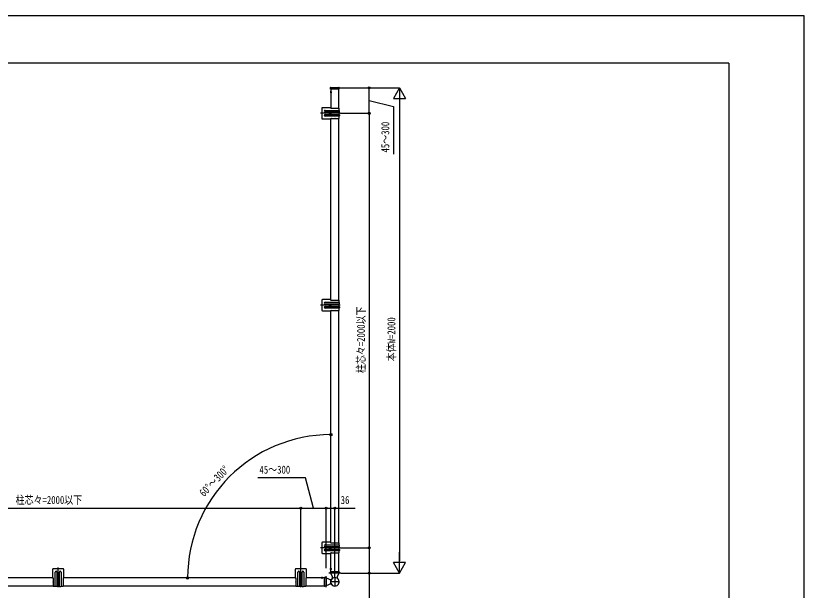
# Model space of a CAD drawing. Units: millimetres, scale not verified. Extents: x -4205 to 4205, y -2970 to 2970.
# Drawn here: x 957 to 4205, y 602 to 2970 of the extents above; entities that cross this region are included whole.
import ezdxf
from ezdxf.enums import TextEntityAlignment as Align

# ---------------------------------------------------------------- set-up
doc = ezdxf.new("R2010")
doc.units = ezdxf.units.MM
doc.header["$LTSCALE"] = 12
for name, color, linetype in [('0-3_YKK_A1', 4, 'Continuous'), ('0-4_YKK_D', 6, 'Continuous'), ('0-5_YKK_ZWAK', 7, 'Continuous')]:
    doc.layers.add(name, color=color, linetype=linetype)
doc.styles.add('ＭＳ ゴシック', font='')
doc.styles.get('ＭＳ ゴシック').set_extended_font_data('MS Gothic')

msp = doc.modelspace()

# ---------------------------------------------------------------- linework, layer by layer
at = {"layer": '0-3_YKK_A1'}
for p, q in [((2290.36, 2673), (2252.03, 2673)), ((2252.86, 2667.32), (2253.28, 2674.06)), ((2253.84, 2667), (2253.16, 2667)), ((2288.34, 2667), (2253.84, 2667)), ((2254.27, 2675), (2287.91, 2675)), ((2255.25, 2667), (2255.25, 2589)), ((2287.25, 2589), (2287.25, 2667)), ((2289.02, 2667), (2288.34, 2667)), ((2289.32, 2667.32), (2288.91, 2674.06)), ((2251.75, 2655.5), (2258.33, 2655.5)), ((2253.29, 2657.55), (2255.1, 2656.65)), ((2253.29, 2653.45), (2255.1, 2654.36)), ((2255.71, 2655.5), (2255.1, 2656.65)), ((2255.71, 2655.5), (2255.1, 2654.36)), ((2255.25, 2651.9), (2255.25, 2659.1)), ((2293.45, 2568), (2212.55, 2568)), ((2217.25, 2588.5), (2217.25, 2547.5)), ((2253.25, 2591), (2219.75, 2591)), ((2231.05, 2580), (2288.75, 2580)), ((2288.75, 2573), (2231.05, 2573)), ((2251.64, 2566.75), (2251.64, 2565.92)), ((2252.05, 2574.25), (2252.05, 2561.75)), ((2252.05, 2572.25), (2252.05, 2563.75)), ((2252.47, 2569.24), (2252.47, 2570.07)), ((2253.25, 2591), (2255.25, 2589)), ((2255.25, 2589), (2255.54, 2589)), ((2256.97, 2589), (2270.54, 2589)), ((2271.97, 2589), (2288.75, 2589)), ((2288.75, 2580), (2288.75, 2589)), ((2288.75, 2563), (2288.75, 2573)), ((2289.75, 2574), (2289.75, 2579)), ((2219.75, 2545), (2253.25, 2545)), ((2231.05, 2563), (2288.75, 2563)), ((2288.75, 2556), (2231.05, 2556)), ((2255.25, 2547), (2253.25, 2545)), ((2255.25, 1798), (2255.25, 2547)), ((2255.25, 2547), (2255.54, 2547)), ((2256.97, 2547), (2270.54, 2547)), ((2271.97, 2547), (2288.75, 2547)), ((2287.25, 1798), (2287.25, 2547)), ((2288.75, 2547), (2288.75, 2556)), ((2289.75, 2562), (2289.75, 2557)), ((2217.25, 1797.5), (2217.25, 1756.5)), ((2253.25, 1800), (2219.75, 1800)), ((2231.05, 1789), (2288.75, 1789)), ((2253.25, 1800), (2255.25, 1798)), ((2255.25, 1798), (2255.54, 1798)), ((2256.97, 1798), (2270.54, 1798)), ((2271.97, 1798), (2288.75, 1798)), ((2288.75, 1789), (2288.75, 1798)), ((2289.75, 1783), (2289.75, 1788)), ((2293.45, 1777), (2212.55, 1777)), ((2288.75, 1782), (2231.05, 1782)), ((2231.05, 1772), (2288.75, 1772)), ((2288.75, 1765), (2231.05, 1765)), ((2251.64, 1778.25), (2251.64, 1779.08)), ((2252.05, 1770.75), (2252.05, 1783.25)), ((2252.05, 1781.25), (2252.05, 1772.75)), ((2252.47, 1775.76), (2252.47, 1774.93)), ((2255.25, 1756), (2253.25, 1754)), ((2255.25, 798), (2255.25, 1756)), ((2255.25, 1756), (2255.54, 1756)), ((2256.97, 1756), (2270.54, 1756)), ((2271.97, 1756), (2288.75, 1756)), ((2287.25, 798), (2287.25, 1756)), ((2288.75, 1772), (2288.75, 1782)), ((2288.75, 1756), (2288.75, 1765)), ((2289.75, 1771), (2289.75, 1766)), ((2219.75, 1754), (2253.25, 1754)), ((2217.25, 797.5), (2217.25, 756.5)), ((2253.25, 800), (2219.75, 800)), ((2231.05, 789), (2288.75, 789)), ((2288.75, 782), (2231.05, 782)), ((2252.05, 770.75), (2252.05, 783.25)), ((2252.05, 781.25), (2252.05, 772.75)), ((2253.25, 800), (2255.25, 798)), ((2255.25, 798), (2255.54, 798)), ((2256.97, 798), (2270.54, 798)), ((2271.97, 798), (2288.75, 798)), ((2288.75, 789), (2288.75, 798)), ((2288.75, 772), (2288.75, 782)), ((2289.75, 783), (2289.75, 788)), ((2292.77, 777), (2211.61, 777)), ((2293.45, 777), (2212.55, 777)), ((2219.75, 754), (2253.25, 754)), ((2231.05, 772), (2288.75, 772)), ((2288.75, 765), (2231.05, 765)), ((2251.64, 778.25), (2251.64, 779.08)), ((2252.47, 775.76), (2252.47, 774.93)), ((2255.25, 756), (2253.25, 754)), ((2255.25, 679), (2255.25, 756)), ((2255.25, 756), (2255.54, 756)), ((2256.97, 756), (2270.54, 756)), ((2271.97, 756), (2288.75, 756)), ((2287.25, 679), (2287.25, 756)), ((2288.75, 756), (2288.75, 765)), ((2289.75, 771), (2289.75, 766)), ((1108.25, 688.5), (1108.25, 655)), ((1151.75, 691), (1110.75, 691)), ((1131.25, 615.48), (1131.25, 696.65)), ((1131.25, 614.8), (1131.25, 695.7)), ((1154.25, 655), (1154.25, 688.5)), ((2108.25, 688.5), (2108.25, 655)), ((2151.75, 691), (2110.75, 691)), ((2131.25, 615.48), (2131.25, 696.65)), ((2131.25, 614.8), (2131.25, 695.7)), ((2154.25, 655), (2154.25, 688.5)), ((2250.25, 690), (2259, 690)), ((2251.75, 690), (2258.33, 690)), ((2253.29, 692.05), (2255.1, 691.14)), ((2253.29, 692.05), (2255.1, 691.14)), ((2253.29, 687.95), (2255.1, 688.85)), ((2253.29, 687.95), (2255.1, 688.85)), ((2255.71, 690), (2255.1, 691.14)), ((2255.71, 690), (2255.1, 691.14)), ((2255.71, 690), (2255.1, 688.85)), ((2255.71, 690), (2255.1, 688.85)), ((2255.25, 693.6), (2255.25, 686.4)), ((2255.25, 693.6), (2255.25, 686.4)), ((1110.25, 653), (239.75, 653)), ((1110.25, 653), (1108.25, 655)), ((1110.25, 653), (1110.25, 652.71)), ((1110.25, 651.29), (1110.25, 637.71)), ((1119.25, 619.5), (1119.25, 677.2)), ((1125, 656.2), (1137.5, 656.2)), ((1126.25, 677.2), (1126.25, 619.5)), ((1135.5, 656.2), (1127, 656.2)), ((1130.01, 655.78), (1129.18, 655.78)), ((1132.5, 656.61), (1133.33, 656.61)), ((1136.25, 619.5), (1136.25, 677.2)), ((1143.25, 677.2), (1143.25, 619.5)), ((1154.25, 655), (1152.25, 653)), ((2110.25, 653), (1152.25, 653)), ((1152.25, 653), (1152.25, 652.71)), ((1152.25, 651.29), (1152.25, 637.71)), ((2110.25, 653), (2108.25, 655)), ((2110.25, 653), (2110.25, 652.71)), ((2110.25, 651.29), (2110.25, 637.71)), ((2119.25, 619.5), (2119.25, 677.2)), ((2125, 656.2), (2137.5, 656.2)), ((2126.25, 677.2), (2126.25, 619.5)), ((2135.5, 656.2), (2127, 656.2)), ((2130.01, 655.78), (2129.18, 655.78)), ((2132.5, 656.61), (2133.33, 656.61)), ((2136.25, 619.5), (2136.25, 677.2)), ((2143.25, 677.2), (2143.25, 619.5)), ((2154.25, 655), (2152.25, 653)), ((2229.25, 653), (2152.25, 653)), ((2152.25, 653), (2152.25, 652.71)), ((2152.25, 651.29), (2152.25, 637.71)), ((2221.85, 653), (2214.66, 653)), ((2216.2, 654.97), (2217.11, 653.15)), ((2218.25, 652.54), (2217.11, 653.15)), ((2218.25, 658), (2218.25, 649.25)), ((2218.25, 652.54), (2219.4, 653.15)), ((2220.3, 654.97), (2219.4, 653.15)), ((2229.25, 654.2), (2229.25, 654.9)), ((2229.25, 619.8), (2229.25, 654.2)), ((2229.55, 655.2), (2234.95, 655.25)), ((2235.25, 614.43), (2235.25, 660.18)), ((2235.25, 654.95), (2235.25, 654.25)), ((2235.25, 654.25), (2235.25, 619.75)), ((2235.25, 653.79), (2254.67, 644.73)), ((2295.42, 673), (2247.09, 673)), ((2253, 673.3), (2253.05, 678.7)), ((2253.01, 673.46), (2253, 673)), ((2253.3, 673), (2253, 673)), ((2254, 673), (2253.3, 673)), ((2253.35, 679), (2254.05, 679)), ((2288.5, 673), (2254, 673)), ((2254.05, 679), (2288.45, 679)), ((2261.56, 657.78), (2254.46, 673)), ((2259.95, 650.63), (2261.01, 651.77)), ((2271.25, 656.7), (2271.25, 617.3)), ((2288.04, 673), (2280.94, 657.78)), ((2281.49, 651.77), (2282.55, 650.63)), ((2288.45, 679), (2289.15, 679)), ((2289.2, 673), (2288.5, 673)), ((2289.2, 673), (2289.5, 673)), ((2289.45, 678.7), (2289.5, 673.3)), ((2289.5, 673.46), (2289.5, 673)), ((239.75, 621), (1110.25, 621)), ((1110.25, 636.29), (1110.25, 619.5)), ((1110.25, 619.5), (1119.25, 619.5)), ((1125.25, 618.5), (1120.25, 618.5)), ((1126.25, 619.5), (1136.25, 619.5)), ((1137.25, 618.5), (1142.25, 618.5)), ((1143.25, 619.5), (1152.25, 619.5)), ((1152.25, 636.29), (1152.25, 619.5)), ((1152.25, 621), (2110.25, 621)), ((2110.25, 636.29), (2110.25, 619.5)), ((2110.25, 619.5), (2119.25, 619.5)), ((2125.25, 618.5), (2120.25, 618.5)), ((2126.25, 619.5), (2136.25, 619.5)), ((2137.25, 618.5), (2142.25, 618.5)), ((2143.25, 619.5), (2152.25, 619.5)), ((2152.25, 636.29), (2152.25, 619.5)), ((2152.25, 621), (2229.25, 621)), ((2229.25, 619.1), (2229.25, 619.8)), ((2234.95, 618.75), (2229.55, 618.8)), ((2254.67, 629.27), (2235.25, 620.21)), ((2235.25, 619.75), (2235.25, 619.05)), ((2290.95, 637), (2251.55, 637)), ((2284.88, 648.3), (2284.67, 648.12)), ((2284.88, 625.7), (2284.67, 625.88)), ((2285.05, 648.09), (2284.88, 648.3)), ((2284.88, 625.7), (2285.07, 625.94))]:
    msp.add_line(p, q, dxfattribs=at)
for points in [[(2250.81, 2568.41), (2249.98, 2568.41), (2249.98, 2567.58), (2250.81, 2567.58)], [(2252.47, 2570.07), (2251.64, 2570.07), (2251.64, 2569.24)], [(2251.64, 2565.92), (2252.47, 2565.92), (2252.47, 2566.75)], [(2253.3, 2567.58), (2254.13, 2567.58), (2254.13, 2568.41), (2253.3, 2568.41)], [(2250.81, 1776.59), (2249.98, 1776.59), (2249.98, 1777.42), (2250.81, 1777.42)], [(2251.64, 1779.08), (2252.47, 1779.08), (2252.47, 1778.25)], [(2252.47, 1774.93), (2251.64, 1774.93), (2251.64, 1775.76)], [(2253.3, 1777.42), (2254.13, 1777.42), (2254.13, 1776.59), (2253.3, 1776.59)], [(2250.81, 776.59), (2249.98, 776.59), (2249.98, 777.42), (2250.81, 777.42)], [(2251.64, 779.08), (2252.47, 779.08), (2252.47, 778.25)], [(2252.47, 774.93), (2251.64, 774.93), (2251.64, 775.76)], [(2253.3, 777.42), (2254.13, 777.42), (2254.13, 776.59), (2253.3, 776.59)], [(1129.18, 655.78), (1129.18, 656.61), (1130.01, 656.61)], [(1130.84, 657.44), (1130.84, 658.27), (1131.67, 658.27), (1131.67, 657.44)], [(1131.67, 654.95), (1131.67, 654.12), (1130.84, 654.12), (1130.84, 654.95)], [(1133.33, 656.61), (1133.33, 655.78), (1132.5, 655.78)], [(2129.18, 655.78), (2129.18, 656.61), (2130.01, 656.61)], [(2130.84, 657.44), (2130.84, 658.27), (2131.67, 658.27), (2131.67, 657.44)], [(2131.67, 654.95), (2131.67, 654.12), (2130.84, 654.12), (2130.84, 654.95)], [(2133.33, 656.61), (2133.33, 655.78), (2132.5, 655.78)], [(2285.86, 647.01), (2285.83, 647.03), (2284.67, 648.12)], [(2284.67, 625.88), (2285.83, 626.97), (2285.86, 626.99)], [(2285.88, 646.97), (2285.87, 646.98), (2285.86, 647), (2285.86, 647), (2285.86, 647.01), (2285.86, 647.01), (2285.86, 647.01)], [(2285.86, 626.99), (2285.86, 626.99), (2285.86, 627), (2285.86, 627), (2285.88, 627.03)]]:
    msp.add_lwpolyline(points, dxfattribs=at)
for centre in [(2252.05, 2568), (2252.05, 1777), (2252.05, 777), (1131.25, 656.2), (2131.25, 656.2)]:
    msp.add_circle(centre, 4.25, dxfattribs=at)
for centre, radius, start, end in [((2253.16, 2667.3), 0.3, 176.5, 270), ((2254.27, 2674), 1, 90, 176.5), ((2287.91, 2674), 1, 3.5, 90), ((2289.02, 2667.3), 0.3, 270, 3.5), ((2256.95, 2655.5), 4.2, 117.28096, 242.71904), ((2255.1, 2659.1), 0.154, 0, 117.28096), ((2255.1, 2651.9), 0.154, 242.71904, 0), ((2219.75, 2588.5), 2.5, 90, 180), ((2231.05, 2576.5), 3.5, 90, 270), ((2250.81, 2569.24), 0.83, 270, 0), ((2250.81, 2566.75), 0.83, 0, 90), ((2253.3, 2569.24), 0.83, 180, 270), ((2253.3, 2566.75), 0.83, 90, 180), ((2256.25, 2589.7), 1, 224.427, 315.573), ((2271.25, 2589.7), 1, 224.427, 315.573), ((2288.75, 2579), 1, 0, 90), ((2288.75, 2574), 1, 270, 0), ((2219.75, 2547.5), 2.5, 180, 270), ((2231.05, 2559.5), 3.5, 90, 270), ((2256.25, 2546.3), 1, 44.427, 135.573), ((2271.25, 2546.3), 1, 44.427, 135.573), ((2288.75, 2562), 1, 0, 90), ((2288.75, 2557), 1, 270, 0), ((2219.75, 1797.5), 2.5, 90, 180), ((2231.05, 1785.5), 3.5, 90, 270), ((2256.25, 1798.7), 1, 224.427, 315.573), ((2271.25, 1798.7), 1, 224.427, 315.573), ((2288.75, 1788), 1, 0, 90), ((2219.75, 1756.5), 2.5, 180, 270), ((2231.05, 1768.5), 3.5, 90, 270), ((2250.81, 1778.25), 0.83, 270, 0), ((2250.81, 1775.76), 0.83, 0, 90), ((2253.3, 1778.25), 0.83, 180, 270), ((2253.3, 1775.76), 0.83, 90, 180), ((2256.25, 1755.3), 1, 44.427, 135.573), ((2271.25, 1755.3), 1, 44.427, 135.573), ((2288.75, 1783), 1, 270, 0), ((2288.75, 1771), 1, 0, 90), ((2288.75, 1766), 1, 270, 0), ((2219.75, 797.5), 2.5, 90, 180), ((2231.05, 785.5), 3.5, 90, 270), ((2256.25, 798.7), 1, 224.427, 315.573), ((2271.25, 798.7), 1, 224.427, 315.573), ((2288.75, 788), 1, 0, 90), ((2288.75, 783), 1, 270, 0), ((2219.75, 756.5), 2.5, 180, 270), ((2231.05, 768.5), 3.5, 90, 270), ((2250.81, 778.25), 0.83, 270, 0), ((2250.81, 775.76), 0.83, 0, 90), ((2253.3, 778.25), 0.83, 180, 270), ((2253.3, 775.76), 0.83, 90, 180), ((2256.25, 755.3), 1, 44.427, 135.573), ((2271.25, 755.3), 1, 44.427, 135.573), ((2288.75, 771), 1, 0, 90), ((2288.75, 766), 1, 270, 0), ((1110.75, 688.5), 2.5, 90, 180), ((1151.75, 688.5), 2.5, 0, 90), ((2110.75, 688.5), 2.5, 90, 180), ((2151.75, 688.5), 2.5, 0, 90), ((2256.95, 690), 4.2, 117.28096, 242.71904), ((2256.95, 690), 4.2, 117.28096, 242.71904), ((2255.1, 693.6), 0.154, 0, 117.28096), ((2255.1, 693.6), 0.154, 0, 117.28096), ((2255.1, 686.4), 0.154, 242.71904, 0), ((2255.1, 686.4), 0.154, 242.71904, 0), ((1109.55, 652), 1, 314.427, 45.573), ((1122.75, 677.2), 3.5, 0, 180), ((1130.01, 657.44), 0.83, 270, 0), ((1130.01, 654.95), 0.83, 0, 90), ((1132.5, 657.44), 0.83, 180, 270), ((1132.5, 654.95), 0.83, 90, 180), ((1139.75, 677.2), 3.5, 0, 180), ((1152.95, 652), 1, 134.427, 225.573), ((2109.55, 652), 1, 314.427, 45.573), ((2122.75, 677.2), 3.5, 0, 180), ((2130.01, 657.44), 0.83, 270, 0), ((2130.01, 654.95), 0.83, 0, 90), ((2132.5, 657.44), 0.83, 180, 270), ((2132.5, 654.95), 0.83, 90, 180), ((2139.75, 677.2), 3.5, 0, 180), ((2152.95, 652), 1, 134.427, 225.573), ((2214.66, 653.15), 0.154, 152.71904, 270), ((2218.25, 651.3), 4.2, 27.28096, 152.71904), ((2221.85, 653.15), 0.154, 270, 27.28096), ((2229.55, 654.9), 0.3, 90.5, 180), ((2234.95, 654.95), 0.3, 0, 90.5), ((2253.3, 673.3), 0.3, 179.5, 270), ((2253.35, 678.7), 0.3, 90, 179.5), ((2271.25, 637), 17.7, 129.66485, 50.33515), ((2271.25, 637), 17.43, 39.66485, 320.33515), ((2256.12, 655.24), 6, 324.57174, 25), ((2286.38, 655.24), 6, 155, 215.42826), ((2289.15, 678.7), 0.3, 0.5, 90), ((2289.2, 673.3), 0.3, 270, 0.5), ((1109.55, 637), 1, 314.427, 45.573), ((1120.25, 619.5), 1, 180, 270), ((1125.25, 619.5), 1, 270, 0), ((1137.25, 619.5), 1, 180, 270), ((1142.25, 619.5), 1, 270, 0), ((1152.95, 637), 1, 134.427, 225.573), ((2109.55, 637), 1, 314.427, 45.573), ((2120.25, 619.5), 1, 180, 270), ((2125.25, 619.5), 1, 270, 0), ((2137.25, 619.5), 1, 180, 270), ((2142.25, 619.5), 1, 270, 0), ((2152.95, 637), 1, 134.427, 225.573), ((2229.55, 619.1), 0.3, 180, 269.5), ((2234.95, 619.05), 0.3, 269.5, 0), ((2253.01, 652.13), 6, 245, 320.33515), ((2253.01, 621.87), 6, 39.66485, 115), ((2271.25, 637), 18, 155.93932, 204.06068), ((2254.54, 644.46), 0.3, 335.93932, 65), ((2254.54, 629.54), 0.3, 295, 24.06068), ((2283.28, 648.95), 3.23, 323.10536, 327.9839), ((2283.28, 625.05), 3.23, 32.0161, 36.89464), ((2271.25, 637), 17.7, 325.71084, 34.28916)]:
    msp.add_arc(centre, radius, start, end, dxfattribs=at)
at = {"layer": '0-4_YKK_D'}
for p, q in [((2291.36, 2673), (2413.25, 2673)), ((2291.36, 2673), (2538.25, 2673)), ((2412.25, 2568), (2412.25, 2673)), ((2537.25, 2673), (2512.25, 2629.7)), ((2537.25, 2673), (2562.25, 2629.7)), ((2537.25, 2673), (2537.25, 2586.4)), ((2512.25, 2629.7), (2562.25, 2629.7)), ((2537.25, 2623), (2537.25, 723)), ((2294.45, 2568), (2413.25, 2568)), ((2294.45, 2568), (2413.25, 2568)), ((2412.25, 2568), (2412.25, 777)), ((2255.25, 1189.33), (2255.25, 1244.65)), ((131.25, 941), (2131.25, 941)), ((2131.25, 693.71), (2131.25, 942)), ((2131.25, 693.71), (2131.25, 942)), ((2131.25, 941), (2235.25, 941)), ((2235.25, 693.71), (2235.25, 942)), ((2235.25, 693.71), (2235.25, 942)), ((2271.25, 657.7), (2271.25, 942)), ((2294.45, 777), (2413.25, 777)), ((2294.45, 777), (2413.25, 777)), ((2537.25, 673), (2537.25, 759.6)), ((2537.25, 673), (2512.25, 716.3)), ((2562.25, 716.3), (2512.25, 716.3)), ((2537.25, 673), (2562.25, 716.3)), ((2296.42, 673), (2413.25, 673)), ((2296.42, 673), (2538.25, 673))]:
    msp.add_line(p, q, dxfattribs=at)
for points in [[(2412.25, 2620.5), (2512.25, 2595.91), (2512.25, 2399.51)], [(2183.25, 941), (2150.05, 1066), (1953.65, 1066)], [(2235.25, 941), (2271.25, 941), (2355.05, 941)], [(2412.25, 777), (2412.25, 673), (2412.25, 459.6)]]:
    msp.add_lwpolyline(points, dxfattribs=at)
for centre in [(2412.25, 2673), (2412.25, 2568), (2412.25, 2568), (2255.25, 1243.65), (2131.25, 941), (2131.25, 941), (2235.25, 941), (2235.25, 941), (2271.25, 941), (2412.25, 777), (2412.25, 777), (1664.6, 653), (2412.25, 673)]:
    msp.add_circle(centre, 4.25, dxfattribs=at)
msp.add_arc((2255.25, 653), 590.65, 90, 180, dxfattribs=at)
at = {"layer": '0-5_YKK_ZWAK'}
for q in [(-3904.98, 2775), (3895.02, -2525)]:
    msp.add_line((3895.02, 2775), q, dxfattribs=at)
msp.add_lwpolyline([(-4205, -2970), (4205, -2970), (4205, 2970), (-4205, 2970)], close=True, dxfattribs=at)

# ---------------------------------------------------------------- texts
at = {"layer": '0-4_YKK_D', "style": 'ＭＳ ゴシック', "width": 0.8}
for s, rotation, p in [('45～300', 90, (2505.25, 2406.51)), ('柱芯々=2000以下', 90, (2405.25, 1497.3)), ('本体W=2000', 90, (2530.25, 1545.8)), ('60°～300°', 46.338, (1740.05, 978.82))]:
    msp.add_text(s, height=32.99, rotation=rotation, dxfattribs=at).set_placement(p, align=Align.BOTTOM_LEFT)
for s, p in [('45～300', (1960.65, 1073)), ('柱芯々=2000以下', (956.05, 948)), ('36', (2295.25, 948))]:
    msp.add_text(s, height=32.99, dxfattribs=at).set_placement(p, align=Align.BOTTOM_LEFT)

doc.saveas('drawing.dxf')
